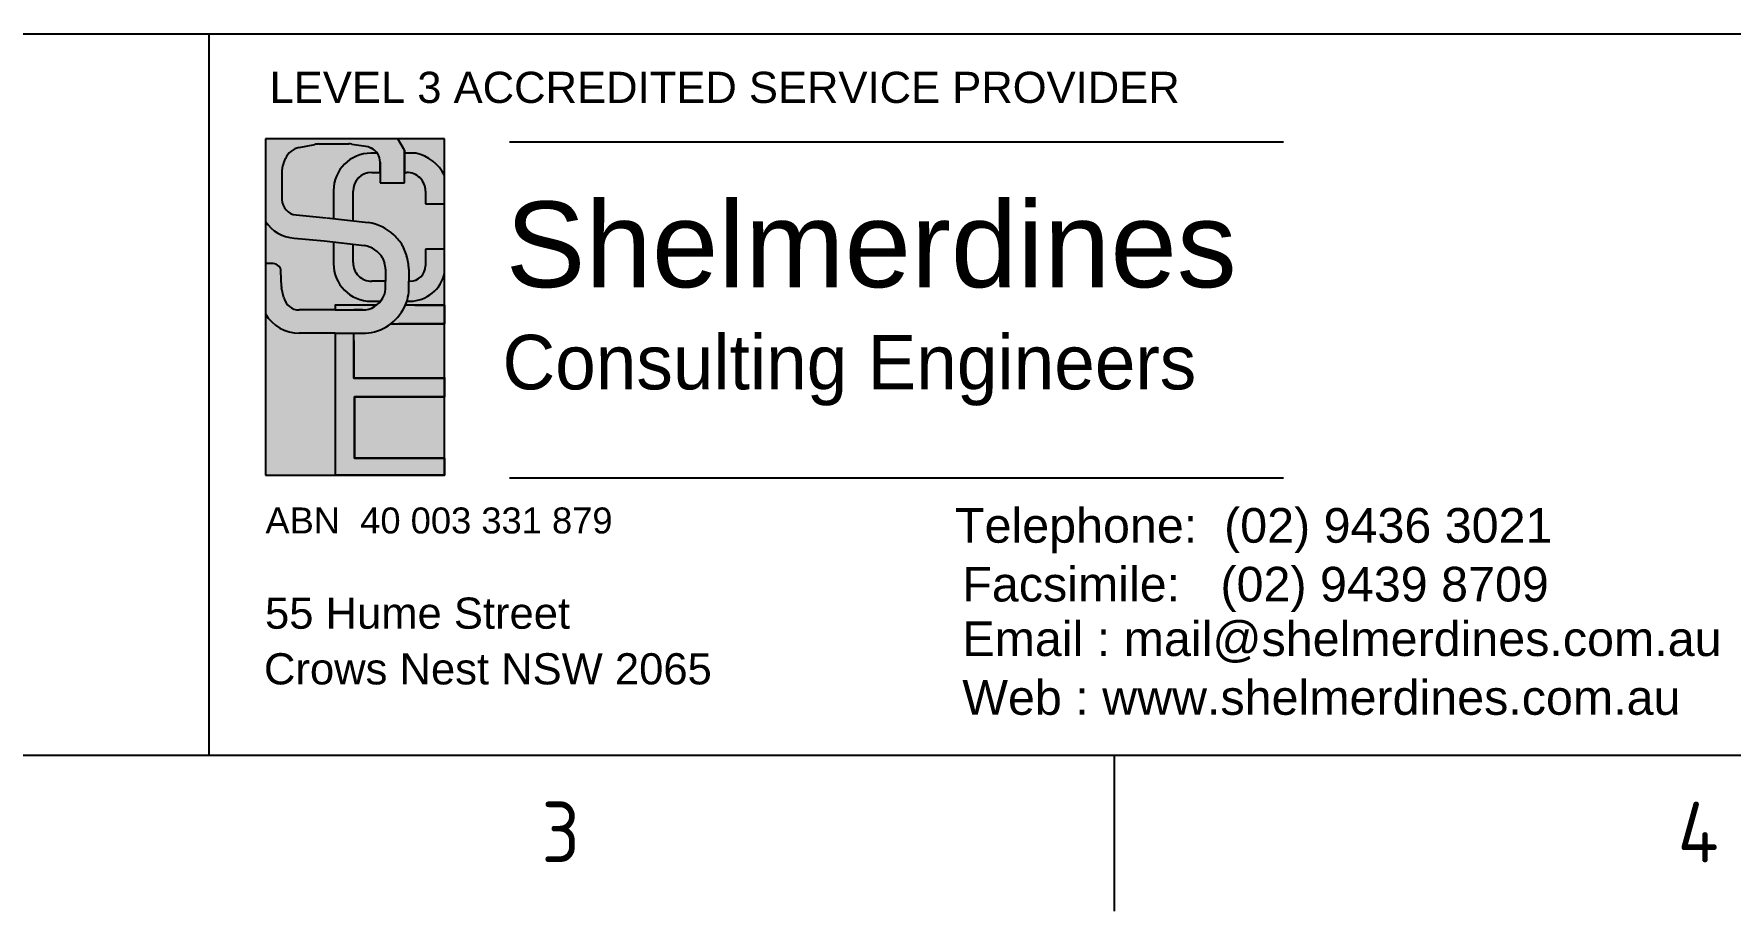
# Paper-space layout 'EE-2' of a CAD drawing. Header units: metres, sheet in millimetres. Extents: x -9 to 824, y -5 to 581.
# Drawn here: x 148.7 to 246.6, y -5.4 to 45.2 of the extents above; entities that cross this region are included whole.
import ezdxf
from ezdxf.enums import TextEntityAlignment as Align

# ---------------------------------------------------------------- set-up
doc = ezdxf.new("R2010")
doc.units = ezdxf.units.M
doc.linetypes.add('Cable New OH', pattern=[6, 4, -2])
doc.layers.add('detail_new', color=7, linetype='Continuous')
doc.layers.add('Notes', color=7, linetype='Continuous')
doc.styles.add('ARIAL', font='arial.ttf', dxfattribs={"height": 2})
doc.styles.add('esp', font='eurosti.ttf')
doc.styles.add('iecISOCP', font='isocp.shx')

# ---------------------------------------------------------------- blocks, each defined once
blk = doc.blocks.new('SHELMERDINES LOGO')
at = {"layer": 'Notes', "true_color": 0xdbe3f6}
h = blk.add_hatch(color=254, dxfattribs=at)
edge = h.paths.add_edge_path()
edge.add_spline(control_points=[(11.18309862397109, 29.41502598051193), (11.04352171721712, 29.64661666345899), (10.8714657413916, 29.85490962001288), (10.26810945685429, 30.40999018963785), (9.75635228690362, 30.6667147027392), (9.202438957019694, 30.75794391614326)], knot_values=[4.205476877242083, 4.205476877242083, 4.205476877242083, 4.205476877242083, 4.535058263719479, 4.535058263719479, 5.21930108352734, 5.21930108352734, 5.21930108352734, 5.21930108352734], degree=3, periodic=0)
edge.add_line((9.202438957019694, 30.75794391614329), (6.788647921327993, 31.03422148946694))
edge.add_line((6.788647921327993, 31.03422148946697), (5.038225517378123, 31.19034633635056))
edge.add_arc((5.118181511658349, 32.08678765566742), 0.8999999999999612, 180, 264.9031237043874, ccw=False)
edge.add_line((4.218181511658713, 32.08678765566742), (4.218181511659168, 33.61968493827879))
edge.add_ellipse((5.292602362905654, 33.72931994365013), major_axis=(-0.7636753236807008, 0.7636753236807007), ratio=0.9999999999994336, start_angle=22.036469212377824, end_angle=50.826353885154276, ccw=False)
edge.add_line((4.298188722887062, 34.1506766957545), (4.424792109024565, 34.44946420402081))
edge.add_ellipse((5.419205749046341, 34.02810745192349), major_axis=(0.7636753236811483, 0.7636753236811472), ratio=0.9999999999999077, start_angle=56.37376579695251, end_angle=112.03646921237461, ccw=False)
edge.add_line((5.206220590909197, 35.08689795169772), (6.112521778779865, 35.26920852386399))
edge.add_ellipse((6.325506936925194, 34.21041802409226), major_axis=(-0.7636753236802001, 0.7636753236801999), ratio=0.9999999999999737, start_angle=-44.73026764305229, end_angle=-33.62623420309092, ccw=False)
edge.add_line((6.320422620568024, 35.29040605630567), (8.073569861044234, 35.29865943962139))
edge.add_ellipse((8.078654177368662, 34.21867140738874), major_axis=(-0.7636753236952951, 0.7636753236952951), ratio=0.9999999999997444, start_angle=-53.72689106196111, end_angle=-44.730267642998626, ccw=False)
edge.add_line((8.242516897491441, 35.28616801581063), (9.200950742275381, 35.13904663325405))
edge.add_line((9.200950742275836, 35.13904663325408), (9.380110795961627, 35.04946231706967))
edge.add_arc((8.977603142272528, 34.24448555422387), 0.9000000000000236, 0, 63.43385144073898, ccw=False)
edge.add_line((9.87760314227262, 34.24448555422387), (9.87760314227262, 33.64621654941755))
edge.add_line((9.87760314227262, 33.64621654941755), (9.877603142272164, 33.04076057603083))
edge.add_line((9.877603142272164, 33.04076057603083), (11.29443354227487, 33.04076057603098))
edge.add_line((11.29443354227533, 33.04076057603098), (11.29443354227578, 34.94041457487563))
edge.add_line((11.29443354227533, 34.94041457487563), (10.901227142273, 35.57795863325416))
edge.add_line((10.901227142273, 35.57795863325416), (3.262178925628632, 35.57795863325416))
edge.add_line((3.262178925628177, 35.57795863325416), (3.262178925628177, 30.95108743325414))
edge.add_line((3.262178925628177, 30.95108743325417), (3.262178925628177, 30.81487791018642))
edge.add_arc((5.118181511658349, 32.08678765566742), 2.249999999999972, 214.4226555210964, 264.9031237043719)
edge.add_line((4.918291525957557, 29.84568435737526), (6.651914696649328, 29.69105787895074))
edge.add_line((6.651914696648873, 29.69105787895074), (8.983050364947758, 29.42588962082766))
edge.add_ellipse((8.975088300890548, 28.2905370582879), major_axis=(-1.075024961208654, 0.728883576389865), ratio=0.8315199216046575, start_angle=240.9560759058284, end_angle=299.04392409417414, ccw=False)
edge.add_line((10.02685655556024, 28.71817285449694), (10.13264149004499, 28.40220372399662))
edge.add_ellipse((9.108513542275887, 28.05933064747924), major_axis=(0.7636753236820488, 0.7636753236820485), ratio=0.9999999999999882, start_angle=315.00000000008583, end_angle=333.5102964026001, ccw=False)
edge.add_line((10.18851354227627, 28.05933064748143), (10.18851354227672, 27.36395236506928))
edge.add_line((10.18851354227627, 27.36395236506931), (10.18851354227627, 26.8949826602462))
edge.add_ellipse((9.324513542275781, 26.89498266024455), major_axis=(0.6109402589455145, 0.6109402589455143), ratio=0.9999999999995647, start_angle=281.3384031213641, end_angle=314.99999999998755, ccw=False)
edge.add_arc((8.878324130968394, 27.02499317626919), 1.314817365607954, 269.4973278672585, 332.41157796857465, ccw=False)
edge.add_line((8.866789013087327, 25.71022641141707), (7.288712878890692, 25.71022641141707))
edge.add_line((7.288712878890692, 25.71022641141707), (5.210808572622682, 25.71022641141741))
edge.add_arc((5.210808572622682, 26.61022641141741), 0.8999999999999984, 193.1433609625048, 269.999999999987, ccw=False)
edge.add_line((4.334384828096972, 26.40557690608767), (4.199682790674615, 26.98244643647081))
edge.add_ellipse((4.620366188075423, 27.08067819891608), major_axis=(-0.3054701294801874, 0.3054701294801874), ratio=0.999999999990947, start_angle=46.93326266822078, end_angle=58.143360964262115, ccw=False)
edge.add_line((4.18861208268936, 27.06610450741411), (4.158779223720103, 27.94992035251192))
edge.add_ellipse((3.727025118331312, 27.93534666115605), major_axis=(-0.3054701294726279, 0.3054701294726279), ratio=0.9999999999983666, start_angle=226.9332626664048, end_angle=266.9872124955084)
edge.add_line((4.048128189511317, 28.22433942521548), (4.035285574625505, 28.23860899731278))
edge.add_ellipse((3.714182503443226, 27.94961623325287), major_axis=(0.305470129473568, 0.3054701294735679), ratio=0.9999999999995214, start_angle=356.9872124954995, end_angle=405.0000000000409)
edge.add_line((3.714182503442771, 28.38161623325414), (3.262178925628177, 28.38161623325414))
edge.add_line((3.262178925628177, 28.38161623325414), (3.262178925628177, 25.48535197448882))
edge.add_arc((5.210808572622682, 26.61022641141741), 2.249999999999989, 209.9963079860357, 269.9999999999948)
edge.add_line((5.210808572622682, 24.36022641141741), (7.288712878890692, 24.36022641141707))
edge.add_line((7.288712878890692, 24.36022641141707), (8.861902164421736, 24.36022641141707))
edge.add_arc((8.878324130968394, 27.02499317626908), 2.664817365607846, 269.6469118889416, 330.9629285955275)
edge.add_ellipse((9.324513542275781, 26.89498266024455), major_axis=(-1.565534413533409, 1.565534413533408), ratio=0.999999999992222, start_angle=193.2990242273626, end_angle=200.9089728181146)
edge.add_ellipse((9.324513542275781, 26.89498266024455), major_axis=(-1.565534413533409, 1.565534413533408), ratio=0.999999999992222, start_angle=200.9089728181146, end_angle=207.0605120543697)
edge.add_ellipse((9.324513542275781, 26.89498266024455), major_axis=(-1.565534413533409, 1.565534413533408), ratio=0.999999999992222, start_angle=207.0605120543697, end_angle=225.0000000002105)
edge.add_line((11.53851354227663, 26.89498266078672), (11.53851354227618, 27.36395236506934))
edge.add_line((11.53851354227618, 27.36395236506931), (11.53851354227618, 28.05933064748533))
edge.add_ellipse((9.108513542275887, 28.05933064747924), major_axis=(1.718269478283888, 1.718269478283887), ratio=1, start_angle=315.0000000000858, end_angle=333.5102964026)
edge.add_line((11.41280142475443, 28.8307950696433), (11.18309862397064, 29.41502598051161))
at = {"layer": 'Notes', "true_color": 0x2d79c8}
h = blk.add_hatch(color=152, dxfattribs=at)
edge = h.paths.add_edge_path()
edge.add_ellipse((9.351914696649146, 32.60041457487549), major_axis=(1.527350647362941, 1.52735064736294), ratio=0.9999999999999947, start_angle=45.00000000000023, end_angle=134.9999999999999, ccw=False)
edge.add_line((9.351914696649601, 34.76041457487548), (9.71504279787132, 34.76041457487545))
edge.add_arc((8.977603142272528, 34.24448555422393), 0.9000000000000026, 34.97748290401691, 63.43385144077123)
edge.add_line((9.380110795961627, 35.0494623170699), (9.200950742275836, 35.13904663325408))
edge.add_line((9.200950742275381, 35.13904663325408), (8.242516897492806, 35.28616801581049))
edge.add_ellipse((8.078654177368662, 34.21867140738874), major_axis=(-0.7636753236952951, 0.7636753236952951), ratio=0.9999999999997446, start_angle=-53.72689106196114, end_angle=-44.73026764299861)
edge.add_line((8.07356986104378, 35.29865943962142), (6.32042262056757, 35.29040605630564))
edge.add_ellipse((6.325506936925194, 34.21041802409226), major_axis=(-0.7636753236802001, 0.7636753236801999), ratio=0.9999999999999737, start_angle=-44.73026764305228, end_angle=-33.62623420309089)
edge.add_line((6.112521778780774, 35.26920852386419), (5.206220590908742, 35.08689795169764))
edge.add_ellipse((5.419205749046341, 34.02810745192349), major_axis=(0.7636753236811483, 0.7636753236811472), ratio=0.9999999999999077, start_angle=56.37376579695253, end_angle=112.0364692123745)
edge.add_line((4.424792109023656, 34.44946420401826), (4.298188722888426, 34.15067669575828))
edge.add_ellipse((5.292602362905654, 33.72931994365013), major_axis=(-0.7636753236807007, 0.7636753236807008), ratio=0.9999999999994336, start_angle=22.03646921237782, end_angle=50.82635388515435)
edge.add_line((4.218181511658713, 33.61968493827138), (4.218181511658713, 32.08678765566745))
edge.add_arc((5.118181511658804, 32.08678765566745), 0.9000000000000005, 180, 264.9031237043803)
edge.add_line((5.038225517378578, 31.19034633635056), (6.788647921326628, 31.034221489467))
edge.add_line((6.788647921326628, 31.03422148946703), (7.191914696649292, 30.98806440111895))
edge.add_line((7.191914696649292, 30.98806440111892), (7.191914696648837, 32.60041457487398))
h = blk.add_hatch(color=152, dxfattribs=at)
edge = h.paths.add_edge_path()
edge.add_line((10.901227142273, 35.57795863325416), (11.29443354227578, 34.94041457487549))
edge.add_line((11.29443354227533, 34.94041457487549), (11.29443354227533, 34.76041457487545))
edge.add_line((11.29443354227533, 34.76041457487545), (11.94088778787227, 34.7604145748754))
edge.add_ellipse((11.42311975495204, 32.38621654941986), major_axis=(1.71826947828202, 1.718269478282019), ratio=1, start_angle=341.31397155648455, end_angle=392.6974855241908, ccw=False)
edge.add_line((13.60131917210902, 33.46341072833522), (13.60131917210902, 35.57795863325416))
edge.add_line((13.60131917210902, 35.57795863325416), (10.901227142273, 35.57795863325416))
at = {"layer": 'Notes', "true_color": 0x95afe3}
h = blk.add_hatch(color=151, dxfattribs=at)
edge = h.paths.add_edge_path()
edge.add_ellipse((9.398753863968523, 32.56621654941753), major_axis=(-0.7636753236815784, 0.7636753236815785), ratio=0.9999999999997714, start_angle=-45.00000000000648, end_angle=44.99999999996987, ccw=False)
edge.add_line((9.39875386396771, 33.64621654941749), (9.87760314227262, 33.64621654941746))
edge.add_line((9.87760314227262, 33.64621654941746), (9.877603142272529, 34.24448555422387))
edge.add_arc((8.97760314227253, 34.24448555422387), 0.8999999999999992, 0, 34.97748290401439)
edge.add_line((9.715042797871245, 34.7604145748754), (9.351914696649148, 34.76041457487543))
edge.add_ellipse((9.351914696649146, 32.60041457487543), major_axis=(1.52735064736294, 1.52735064736294), ratio=0.9999999999999949, start_angle=45.00000000000015, end_angle=134.9999999999999)
edge.add_line((7.191914696648837, 32.60041457487056), (7.191914696649292, 30.98806440111893))
edge.add_line((7.191914696649292, 30.98806440111893), (8.318753863966776, 30.85908870021146))
edge.add_line((8.318753863966776, 30.85908870021146), (8.31875386396814, 32.56621654941419))
h = blk.add_hatch(color=151, dxfattribs=at)
edge = h.paths.add_edge_path()
edge.add_ellipse((11.42311975495204, 32.56621654941989), major_axis=(0.7636753236801808, 0.7636753236801804), ratio=0.9999999999995123, start_angle=314.999999999986, end_angle=405.000000000014, ccw=False)
edge.add_line((12.5031197549506, 32.56621654941623), (12.50311975500063, 31.82508422382588))
edge.add_line((12.50311975500063, 31.82508422382588), (13.60131917210902, 31.82508422382588))
edge.add_line((13.60131917210902, 31.82508422382588), (13.60131917210902, 33.21241457487545))
edge.add_line((13.60131917210902, 33.21241457487545), (13.60131917210902, 33.46341072833522))
edge.add_ellipse((11.42311975495204, 32.38621654941986), major_axis=(1.71826947828202, 1.718269478282019), ratio=1, start_angle=341.3139715564845, end_angle=392.6974855241908)
edge.add_line((11.94088778787227, 34.7604145748754), (11.29443354227533, 34.76041457487545))
edge.add_line((11.29443354227533, 34.76041457487545), (11.29443354227533, 33.64621654941755))
edge.add_line((11.29443354227533, 33.64621654941752), (11.42311975495568, 33.64621654941749))
at = {"layer": 'Notes', "true_color": 0x2d79c8}
h = blk.add_hatch(color=152, dxfattribs=at)
edge = h.paths.add_edge_path()
edge.add_spline(control_points=[(9.202438957019694, 30.75794391614326), (9.75635228690362, 30.6667147027392), (10.26810945685429, 30.40999018963785), (10.8714657413916, 29.85490962001288), (11.04352171721712, 29.64661666345899), (11.18309862397109, 29.41502598051193)], knot_values=[4.205476877242083, 4.205476877242083, 4.205476877242083, 4.205476877242083, 4.889719697049945, 4.889719697049945, 5.21930108352734, 5.21930108352734, 5.21930108352734, 5.21930108352734], degree=3, periodic=0)
edge.add_line((11.18309862397109, 29.41502598051156), (11.41280142475489, 28.83079506964489))
edge.add_ellipse((9.108513542275887, 28.05933064747924), major_axis=(1.718269478283888, 1.718269478283887), ratio=1, start_angle=315.00000000008583, end_angle=333.5102964026001, ccw=False)
edge.add_line((11.53851354227618, 28.05933064748649), (11.53851354227618, 27.36395236506934))
edge.add_line((11.53851354227618, 27.36395236506937), (11.60311975499781, 27.36395236506937))
edge.add_arc((11.60311975499781, 28.26395236506937), 0.9000000000000048, 270, 359.9999999998396)
edge.add_line((12.5031197549979, 28.26395236506684), (12.50311975500063, 29.2129395703241))
edge.add_line((12.50311975500063, 29.2129395703241), (13.60131917210902, 29.21293957032375))
edge.add_line((13.60131917210902, 29.21293957032373), (13.60131917210902, 31.82508422382591))
edge.add_line((13.60131917210902, 31.82508422382588), (12.50311975500108, 31.82508422382591))
edge.add_line((12.50311975500063, 31.82508422382591), (12.50311975495015, 32.56621654941549))
edge.add_ellipse((11.42311975495204, 32.56621654941989), major_axis=(0.7636753236801808, 0.7636753236801804), ratio=0.9999999999995123, start_angle=314.999999999986, end_angle=405.000000000014)
edge.add_line((11.42311975495568, 33.64621654941749), (11.29443354227533, 33.64621654941752))
edge.add_line((11.29443354227533, 33.64621654941752), (11.29443354227533, 33.56482606687609))
edge.add_line((11.29443354227533, 33.56482606687609), (11.29443354227533, 33.040760576031))
edge.add_line((11.29443354227533, 33.04076057603098), (9.87760314227262, 33.04076057603083))
edge.add_line((9.87760314227262, 33.04076057603083), (9.87760314227262, 33.64621654941752))
edge.add_line((9.87760314227262, 33.64621654941752), (9.398753863968068, 33.64621654941755))
edge.add_ellipse((9.398753863968523, 32.56621654941759), major_axis=(-0.7636753236815783, 0.7636753236815782), ratio=0.9999999999997714, start_angle=-45.00000000000654, end_angle=44.9999999999699)
edge.add_line((8.31875386396814, 32.56621654941847), (8.318753863966322, 30.85908870021152))
edge.add_line((8.318753863966776, 30.85908870021152), (9.20243895702015, 30.75794391614326))
h = blk.add_hatch(color=152, dxfattribs=at)
edge = h.paths.add_edge_path()
edge.add_arc((5.118181511658804, 32.08678765566745), 2.25, 214.4226555210789, 264.903123704379, ccw=False)
edge.add_line((3.262178925628177, 30.81487791018694), (3.262178925628177, 28.38161623325414))
edge.add_line((3.262178925628177, 28.38161623325414), (3.795692819419401, 28.38161623325414))
edge.add_ellipse((3.714182503443226, 27.94961623325287), major_axis=(0.305470129473568, 0.3054701294735679), ratio=0.9999999999995213, start_angle=356.9872124954995, end_angle=405.00000000004087, ccw=False)
edge.add_ellipse((3.727025118331312, 27.93534666115605), major_axis=(-0.3054701294726279, 0.3054701294726279), ratio=0.9999999999983665, start_angle=226.9332626664048, end_angle=266.9872124955084, ccw=False)
edge.add_line((4.158779223720103, 27.94992035250661), (4.18861208268936, 27.06610450741809))
edge.add_ellipse((4.620366188075423, 27.08067819891608), major_axis=(-0.3054701294801874, 0.3054701294801874), ratio=0.999999999990947, start_angle=46.93326266822086, end_angle=58.14336096426209)
edge.add_line((4.199682790675524, 26.98244643646902), (4.334384828097427, 26.40557690608767))
edge.add_arc((5.210808572622682, 26.61022641141741), 0.8999999999999997, 193.1433609625038, 269.9999999999908)
edge.add_line((5.210808572622682, 25.71022641141741), (7.288712878890692, 25.71022641141707))
edge.add_line((7.288712878890692, 25.71022641141707), (7.288712878890692, 25.99125553352499))
edge.add_line((7.288712878890692, 25.99125553352499), (9.690808709824069, 25.99125553352499))
edge.add_arc((8.878324130968394, 27.02499317626922), 1.31481736560798, 308.1662090958195, 321.8634186851151)
edge.add_line((9.912481773152649, 26.21304325415795), (9.351914696646872, 26.21304325415809))
edge.add_ellipse((9.351914696649146, 28.37304325415792), major_axis=(-1.527350647362941, 1.527350647362941), ratio=0.9999999999999947, start_angle=45.00000000000023, end_angle=134.9999999999999, ccw=False)
edge.add_line((7.191914696648837, 28.37304325415943), (7.191914696648837, 29.6296325139092))
edge.add_line((7.191914696648837, 29.6296325139092), (6.651914696648419, 29.69105787895069))
edge.add_line((6.651914696648873, 29.69105787895066), (4.918291525958011, 29.84568435737518))
at = {"layer": 'Notes', "true_color": 0x95afe3}
h = blk.add_hatch(color=151, dxfattribs=at)
edge = h.paths.add_edge_path()
edge.add_ellipse((9.39875386396534, 28.44395236506929), major_axis=(0.7636753236815276, 0.7636753236815272), ratio=0.9999999999996679, start_angle=134.9999999999905, end_angle=225.0000000000095, ccw=False)
edge.add_line((8.318753863965412, 28.44395236506853), (8.318753863966322, 29.50145379688055))
edge.add_line((8.318753863966322, 29.50145379688055), (7.191914696649292, 29.6296325139092))
edge.add_line((7.191914696648837, 29.6296325139092), (7.191914696648837, 28.37304325415943))
edge.add_ellipse((9.351914696649146, 28.37304325415792), major_axis=(-1.527350647362941, 1.527350647362941), ratio=0.9999999999999947, start_angle=45.00000000000016, end_angle=134.9999999999999)
edge.add_line((9.351914696646872, 26.21304325415809), (9.912481773152649, 26.21304325415795))
edge.add_arc((8.878324130968394, 27.02499317626922), 1.31481736560798, 321.8634186851153, 332.4115779684583)
edge.add_ellipse((9.324513542275781, 26.89498266024455), major_axis=(0.6109402589455145, 0.6109402589455143), ratio=0.9999999999995647, start_angle=281.3384031213641, end_angle=314.9999999999876)
edge.add_line((10.18851354227627, 26.89498266024665), (10.18851354227627, 27.36395236506934))
edge.add_line((10.18851354227627, 27.36395236506934), (9.398753863966704, 27.36395236506931))
at = {"layer": 'Notes', "true_color": 0x2d79c8}
h = blk.add_hatch(color=152, dxfattribs=at)
edge = h.paths.add_edge_path()
edge.add_line((10.13264149004362, 28.40220372399884), (10.02685655555973, 28.71817285449729))
edge.add_ellipse((8.975088300890548, 28.29053705828784), major_axis=(-1.075024961208653, 0.7288835763898647), ratio=0.8315199216046576, start_angle=240.9560759058284, end_angle=299.0439240941741)
edge.add_line((8.98305036494744, 29.42588962082769), (8.318753863966322, 29.50145379688052))
edge.add_line((8.318753863966322, 29.50145379688052), (8.318753863965412, 28.44395236506963))
edge.add_ellipse((9.39875386396534, 28.44395236506926), major_axis=(0.7636753236815278, 0.7636753236815277), ratio=0.9999999999996679, start_angle=134.9999999999905, end_angle=225.0000000000095)
edge.add_line((9.398753863966784, 27.36395236506925), (10.18851354227627, 27.36395236506928))
edge.add_line((10.18851354227627, 27.36395236506928), (10.18851354227627, 28.05933064748613))
edge.add_ellipse((9.108513542275887, 28.05933064747921), major_axis=(0.7636753236820489, 0.7636753236820488), ratio=0.9999999999999882, start_angle=315.0000000000858, end_angle=333.5102964026)
at = {"layer": 'Notes', "true_color": 0x95afe3}
h = blk.add_hatch(color=151, dxfattribs=at)
edge = h.paths.add_edge_path()
edge.add_line((11.60311975499781, 27.36395236506937), (11.53851354227663, 27.36395236506937))
edge.add_line((11.53851354227618, 27.36395236506937), (11.53851354227618, 26.8949826607859))
edge.add_ellipse((9.324513542275781, 26.89498266024455), major_axis=(-1.565534413533409, 1.565534413533408), ratio=0.999999999992222, start_angle=207.0605120543687, end_angle=225.0000000002105, ccw=False)
edge.add_line((11.43087406372661, 26.21304325415784), (11.60311975499781, 26.21304325415784))
edge.add_arc((11.58955479016913, 28.26957115747481), 2.056572640436507, 270.3779204557911, 348.0178063944613)
edge.add_line((13.60131917210902, 27.84261085844281), (13.60131917210902, 29.21293957032373))
edge.add_line((13.60131917210902, 29.21293957032373), (12.50311975500063, 29.2129395703241))
edge.add_line((12.50311975500063, 29.2129395703241), (12.5031197549979, 28.2639523650671))
edge.add_arc((11.60311975499781, 28.26395236506937), 0.8999999999999999, 269.9999999999888, 359.99999999985835, ccw=False)
at = {"layer": 'Notes', "true_color": 0x2d79c8}
h = blk.add_hatch(color=152, dxfattribs=at)
edge = h.paths.add_edge_path()
edge.add_arc((11.58955479016913, 28.26957115747481), 2.056572640436507, 270.3779204557394, 348.0178063944614, ccw=False)
edge.add_line((11.60311975499599, 26.21304325415784), (11.43087406372661, 26.21304325415784))
edge.add_ellipse((9.324513542275781, 26.89498266024455), major_axis=(-1.565534413533409, 1.565534413533408), ratio=0.9999999999922222, start_angle=200.9089728181152, end_angle=207.0605120543691, ccw=False)
edge.add_line((11.34566996381682, 25.99125553352499), (13.60131917210856, 25.99125553352499))
edge.add_line((13.60131917210902, 25.99125553352499), (13.60131917210902, 27.84261085844284))
for points in [[(7.288712878890692, 24.36022641141702), (5.210808572622311, 24.36022641141737, -0.2679664585620821), (3.262178925628177, 25.48535197448938), (3.262178925628177, 24.88861543325413), (3.262178925628177, 16.16399046818199), (7.288712878890692, 16.16399046818199)], [(13.60131917210902, 24.90570059736771), (10.49382732101757, 24.90570059736771, -0.1627018407407752), (8.894746097514668, 24.36022641141702), (8.361300170625782, 24.36022641141702), (8.361300170625782, 21.77258633153249), (13.60131917210902, 21.77258633153249)], [(13.60131917210902, 17.15400344823016), (13.60131917210902, 20.68643153580004), (8.405020152395991, 20.68643153580004), (8.405020152395991, 17.15400344823016)]]:
    blk.add_hatch(color=152, dxfattribs=at).paths.add_polyline_path(points)
at = {"layer": 'Notes', "true_color": 0x95afe3}
for points in [[(7.288712878890692, 25.99125553352499), (7.288712878890692, 25.71022641141707), (8.889859248849916, 25.71022641141707, 0.1658337698057499), (9.690808709824069, 25.99125553352499)], [(8.361300170625782, 21.77258633153249), (8.361300170625782, 24.36022641141702), (7.288712878890692, 24.36022641141702), (7.288712878890692, 16.16399046818199), (13.60131917210902, 16.16399046818199), (13.60131917210902, 17.15400344823016), (8.405020152395991, 17.15400344823016), (8.405020152395991, 20.68643153580004), (13.60131917210902, 20.68643153580004), (13.60131917210902, 21.77258633153249)]]:
    blk.add_hatch(color=151, dxfattribs=at).paths.add_polyline_path(points)
h = blk.add_hatch(color=151, dxfattribs=at)
edge = h.paths.add_edge_path()
edge.add_line((13.60131917210902, 24.90570059736771), (13.60131917210902, 25.99125553352494))
edge.add_line((13.60131917210902, 25.99125553352494), (11.34566996381673, 25.99125553352494))
edge.add_ellipse((9.324513542275781, 26.89498266024452), major_axis=(-1.565534413533407, 1.565534413533407), ratio=0.9999999999922222, start_angle=193.2990242273626, end_angle=200.9089728181152, ccw=False)
edge.add_arc((8.878324130968394, 27.02499317626916), 2.664817365607974, 307.31770004806333, 330.9629285958126, ccw=False)
edge.add_line((10.49382732101757, 24.90570059736771), (13.60131917210902, 24.90570059736771))
at = {"layer": 'Notes', "color": 7}
for p, q in [((13.60131917210902, 35.57795863325413), (3.262178925628177, 35.57795863325413)), ((3.262178925628177, 35.57795863325413), (3.262178925628177, 16.16399046818199)), ((11.44122714227296, 35.57795863325413), (3.262178925628177, 35.57795863325413)), ((3.262178925628177, 35.57795863325413), (3.262178925628177, 30.95108743325412)), ((5.206220590909197, 35.08689795169767), (6.11252177878896, 35.26920852386576)), ((6.320422620559384, 35.29040605630556), (8.073569861001488, 35.29865943962119)), ((8.242516897531914, 35.28616801580438), (9.200950742275836, 35.13904663325403)), ((11.29443354227533, 34.94041457487543), (10.901227142273, 35.57795863325413)), ((13.60131917210902, 16.16399046818199), (13.60131917210902, 35.57795863325413)), ((4.298188722883424, 34.15067669574626), (4.424792109024111, 34.44946420401942)), ((9.200950742275836, 35.13904663325403), (9.380110795960718, 35.0494623170699)), ((9.715042797870865, 34.7604145748754), (9.351914696649146, 34.76041457487543)), ((11.29443354227533, 33.040760576031), (11.29443354227533, 34.94041457487543)), ((11.29443354227533, 34.94041457487543), (11.29443354227533, 33.56482606687604)), ((11.94088778787227, 34.76041457487534), (11.29443354227533, 34.7604145748754)), ((11.87331917210895, 34.76041457487543), (11.83443354227529, 34.76041457487543)), ((9.398753863968523, 33.64621654941749), (9.87760314227262, 33.64621654941746)), ((9.87760314227262, 34.24448555422387), (9.87760314227262, 33.64621654941749)), ((9.87760314227262, 33.64621654941749), (9.87760314227262, 34.24448555422387)), ((9.87760314227262, 33.64621654941749), (9.87760314227262, 33.04076057603078)), ((11.29443354227533, 33.64621654941746), (11.42311975495204, 33.64621654941743)), ((7.191914696648837, 32.60041457487492), (7.191914696649292, 30.98806440111889)), ((8.318753863966776, 30.85908870021143), (8.31875386396814, 32.56621654941821)), ((9.87760314227262, 33.04076057603078), (9.87760314227262, 33.04076057603078)), ((9.87760314227262, 33.04076057603078), (11.29443354227533, 33.04076057603092)), ((12.5031197549506, 32.5662165494175), (12.50311975500063, 31.82508422382583)), ((13.60131917210902, 31.82508422382583), (13.60131917210902, 33.21241457487542)), ((12.50311975500063, 31.82508422382583), (13.60131917210902, 31.82508422382583)), ((5.038225517378123, 31.1903463363505), (6.77184868806944, 31.03571985792598)), ((4.918291525957557, 29.84568435737518), (6.651914696648873, 29.69105787895063)), ((7.191914696648837, 29.62963251390914), (7.191914696648837, 28.37304325415789)), ((8.318753863965412, 28.44395236506926), (8.318753863966322, 29.50145379688047)), ((11.18309862397109, 29.41502598051187), (11.41280142475443, 28.83079506964302)), ((10.02685655555979, 28.71817285449711), (10.13264149004362, 28.40220372399884)), ((13.60131917210902, 29.21293957032367), (12.50311975500063, 29.21293957032407)), ((12.50311975500063, 29.21293957032407), (12.5031197549979, 28.26395236506707)), ((13.60131917210902, 27.29304325415779), (13.60131917210902, 29.21293957032367)), ((3.714182503443226, 28.38161623325408), (3.262178925628177, 28.38161623325408)), ((3.262178925628177, 28.38161623325408), (3.262178925628177, 24.88861543325413)), ((4.048128189511317, 28.22433942521471), (4.035285574624595, 28.23860899731287)), ((4.188612082684358, 27.06610450755474), (4.158779223720103, 27.9499203525051)), ((10.18851354227627, 28.05933064748081), (10.18851354227627, 27.36395236506925)), ((11.53851354227618, 28.05933064748081), (11.53851354227618, 27.36395236506925)), ((4.334384828096972, 26.40557690608728), (4.199682790704173, 26.98244643634615)), ((10.18851354227627, 27.36395236506928), (9.39875386396534, 27.36395236506925)), ((10.18851354227627, 26.89498266024452), (10.18851354227627, 27.36395236506925)), ((11.60311975499781, 27.36395236506931), (11.53851354227618, 27.36395236506931)), ((7.288712878890692, 25.71022641141701), (5.210808572622682, 25.71022641141735)), ((7.288712878890692, 25.71022641141701), (8.866789013087327, 25.71022641141701)), ((8.866789013087327, 25.71022641141701), (8.362763040252503, 25.71022641141712)), ((9.351914696648691, 26.21304325415804), (9.912481773152649, 26.2130432541579)), ((11.43087406375116, 26.21304325415781), (11.60311975499781, 26.21304325415781)), ((11.88018567038034, 25.99125553352494), (13.60131917210902, 25.99125553352494)), ((13.60131917210902, 25.99125553352494), (13.60131917210902, 24.90570059736771)), ((13.60131917210902, 24.90570059736771), (10.94476082981328, 24.90570059736771)), ((7.288712878890692, 24.36022641141702), (5.210808572622682, 24.36022641141736)), ((7.288712878890692, 24.36022641141702), (8.866789013087327, 24.36022641141702)), ((8.361300170625782, 23.93516537386355), (8.361300170625782, 21.80198263325417)), ((8.361300170625782, 21.77258633153249), (13.56345103910462, 21.77258633153249)), ((13.60131917210902, 21.80198263325417), (13.60131917210902, 20.68643153580004)), ((13.60131917210902, 20.68643153580004), (8.405020152395991, 20.68643153580004)), ((8.405020152395991, 20.68643153580004), (8.405020152395991, 17.15400344823016)), ((8.405020152395991, 17.15400344823016), (13.60131917210902, 17.15400344823016)), ((13.60131917210902, 17.15400344823016), (13.60131917210902, 16.16399046818199)), ((3.262178925628177, 16.16399046818199), (13.60131917210902, 16.16399046818199)), ((13.60131917210902, 16.16399046818199), (7.288712878890692, 16.16399046818199))]:
    blk.add_line(p, q, dxfattribs=at)
at = {"layer": 'Notes', "color": 253, "true_color": 0xadadad}
for p, q in [((17.3584293478666, 35.41915295819661), (62.01850920465813, 35.41915295819661)), ((17.3584293478666, 16.00518479312447), (62.01850920465813, 16.00518479312447))]:
    blk.add_line(p, q, dxfattribs=at)
at = {"layer": 'Notes'}
for p, q in [((4.218181511658713, 33.61968493827774), (4.218181511658713, 32.08678765566742)), ((6.804494152638199, 31.03240776231814), (9.202438957019694, 30.7579439161432)), ((6.651914696648873, 29.69105787895063), (8.983050364948213, 29.4258896208276)), ((11.53851354227618, 26.89498266024407), (11.53851354227618, 27.36395236506925))]:
    blk.add_line(p, q, dxfattribs=at)
for points in [[(9.690808709824069, 25.99125553352494), (7.288712878890692, 25.99125553352494), (7.288712878890692, 25.71022641141701)], [(10.49382732101776, 24.90570059736771), (13.60131917210902, 24.90570059736771), (13.60131917210902, 25.99125553352494), (11.34566996384137, 25.99125553352494)], [(7.288712878890692, 24.36022641141702), (7.288712878890692, 16.16399046818199), (13.60131917210902, 16.16399046818199), (13.60131917210902, 17.15400344823016), (8.405020152395991, 17.15400344823016), (8.405020152395991, 20.68643153580004), (13.60131917210902, 20.68643153580004), (13.60131917210902, 21.77258633153249), (8.361300170625782, 21.77258633153249), (8.361300170625782, 24.35814143249641)]]:
    blk.add_lwpolyline(points, dxfattribs=at)
at = {"layer": 'Notes', "color": 7}
for centre, radius, start, end in [((8.977603142272528, 34.24448555422387), 0.8999999999999999, 0, 63.43385144076794), ((11.60311975499781, 28.26395236506931), 0.8999999999999999, 270, 359.9999999998583), ((11.58955479016913, 28.26957115747476), 2.056572640436507, 270.3779204557663, 348.0178063944627), ((5.210808572622682, 26.61022641141736), 2.249999999999993, 209.9963079860386, 269.9999999999739), ((5.210808572622682, 26.61022641141736), 0.8999999999999999, 193.1433609625227, 269.9999999999739)]:
    blk.add_arc(centre, radius, start, end, dxfattribs=at)
at = {"layer": 'Notes'}
for centre, radius, start, end in [((5.118181511658804, 32.08678765566742), 0.8999999999999999, 180, 264.9031237043877), ((5.118181511658804, 32.08678765566742), 2.25, 214.4226555210881, 264.9031237043877), ((8.878324130968394, 27.02499317626916), 2.664817365607973, 269.4973278672608, 330.9629285752101), ((8.878324130968394, 27.02499317626916), 1.314817365607979, 269.4973278672608, 332.4115779688418)]:
    blk.add_arc(centre, radius, start, end, dxfattribs=at)
at = {"layer": 'Notes', "color": 7}
for centre, major_axis, ratio, start_param, end_param in [((6.325506936925194, 34.21041802409223), (-0.7636753236802001, 0.7636753236802001), 0.9999999999999737, -0.780690445669546, -0.5868885018906675), ((8.078654177368662, 34.21867140738868), (-0.7636753236952953, 0.7636753236952953), 0.9999999999997446, -0.9377111458915347, -0.7806904456686093), ((5.419205749046341, 34.02810745192343), (0.763675323681148, 0.7636753236811479), 0.9999999999999075, 0.9839078249049866, 1.955405270065194), ((9.351914696649146, 32.60041457487543), (1.52735064736294, 1.52735064736294), 0.9999999999999949, 0.7853981633974508, 2.356194490192342), ((11.42311975495204, 32.3862165494198), (1.71826947828202, 1.71826947828202), 1, 5.95705258671893, 6.8538640866999), ((5.292602362905654, 33.72931994365007), (-0.7636753236807006, 0.7636753236807009), 0.9999999999994336, 0.3846089432703546, 0.8870872220797552), ((9.398753863968523, 32.56621654941753), (-0.7636753236815784, 0.7636753236815785), 0.9999999999997714, -0.7853981633975625, 0.7853981633969229), ((11.42311975495204, 32.56621654941983), (0.7636753236801807, 0.7636753236801805), 0.9999999999995123, 5.497787143781894, 7.068583470577279), ((8.975088300890548, 28.29053705828784), (-1.075024961208653, 0.7288835763898647), 0.8315199216046574, 4.205476877242083, 5.21930108352734), ((9.39875386396534, 28.44395236506926), (0.7636753236815278, 0.7636753236815277), 0.9999999999996679, 2.356194490192179, 3.926990816987407), ((9.108513542275887, 28.05933064747921), (0.7636753236820489, 0.7636753236820488), 0.9999999999999882, 5.497787143783636, 5.820852761527571), ((9.108513542275887, 28.05933064747921), (1.718269478283888, 1.718269478283888), 1, 5.497787143783636, 5.820852761527571), ((3.714182503443226, 27.94961623325281), (0.3054701294735681, 0.3054701294735681), 0.9999999999995213, 6.230602245563109, 7.068583470577748), ((3.727025118331312, 27.93534666115602), (-0.3054701294726278, 0.305470129472628), 0.9999999999983666, 3.96073261582189, 4.659805918768368), ((9.351914696649146, 28.37304325415789), (-1.527350647362941, 1.527350647362942), 0.9999999999999947, 0.7853981633974509, 2.356194490192342), ((4.620366188075423, 27.08067819891602), (-0.3054701294801874, 0.3054701294801874), 0.999999999990947, 0.8191399622637929, 1.014793087001919), ((9.324513542275781, 26.89498266024452), (0.6109402589455145, 0.6109402589455145), 0.9999999999995647, 4.910281446770895, 5.49778714378192), ((9.324513542275781, 26.89498266024452), (-1.565534413533407, 1.565534413533407), 0.9999999999922222, 3.373704413659766, 3.926990816990916)]:
    blk.add_ellipse(centre, major_axis=major_axis, ratio=ratio, start_param=start_param, end_param=end_param, dxfattribs=at)
blk.add_open_spline([(11.18309862397109, 29.41502598051187), (11.04352171721712, 29.64661666345893), (10.8714657413916, 29.85490962001282), (10.26810945685429, 30.40999018963782), (9.75635228690362, 30.66671470273917), (9.202438957019694, 30.7579439161432)], degree=3, knots=[4.205476877242083, 4.205476877242083, 4.205476877242083, 4.205476877242083, 4.535058263719479, 4.535058263719479, 5.21930108352734, 5.21930108352734, 5.21930108352734, 5.21930108352734], dxfattribs=at)
for s, height, style, p in [('LEVEL 3 ACCREDITED SERVICE PROVIDER', 1.8, 'ARIAL', (3.501655008314629, 37.65976725750204)), ('Consulting Engineers', 3.15, 'esp', (16.94570042963005, 21.12102173463478)), ('ABN  40 003 331 879', 1.5, 'ARIAL', (3.262178925628177, 12.80295845149595)), ('Telephone:  (02) 9436 3021', 2, 'ARIAL', (43.06547305443701, 12.26847123918714)), ('Facsimile:   (02) 9439 8709', 2, 'ARIAL', (43.48587074552825, 8.875614096329969)), ('55 Hume Street', 1.8, 'ARIAL', (3.238730458591363, 7.302016356323776)), ('Email : mail@shelmerdines.com.au', 2, 'ARIAL', (43.48587074552825, 5.726455160244839)), ('Crows Nest NSW 2065', 1.8, 'ARIAL', (3.178518699371125, 4.087730642038082)), ('Web : www.shelmerdines.com.au', 2, 'ARIAL', (43.48587074552825, 2.333598017387686))]:
    blk.add_text(s, height=height, dxfattribs=dict(at, style=style)).set_placement(p)
at = {"layer": 'Notes', "color": 7, "style": 'esp'}
blk.add_text('Shelmerdines', height=4.95, dxfattribs=at).set_placement((17.12823271574098, 27.02100799418304), (59.32108985859827, 27.02100799418304), align=Align.FIT)
blk = doc.blocks.new('A1_FRAME_TITLE')
at = {"layer": 'Notes', "color": 3, "linetype": 'Continuous'}
blk.add_line((158.8113907550369, 45.22851188653385), (158.8113907550369, 3.583142967258937), dxfattribs=at)
at = {"layer": 'Notes', "linetype": 'Continuous'}
blk.add_line((211.0750834915591, -5.416857032741063), (211.0750834915591, 3.583142967258937), dxfattribs=at)
at = {"layer": 'Notes', "color": 3, "linetype": 'Continuous', "flags": 128}
for points in [[(114.7156922370532, 45.22851188653385), (815.2850608979213, 45.22851188653382)], [(114.7159736262265, 3.583142967258937), (815.2850608979213, 3.583142967258937)]]:
    blk.add_lwpolyline(points, dxfattribs=at)
at = {"layer": 'detail_new', "color": 2, "linetype": 'Cable New OH', "lineweight": 0}
blk.add_blockref('SHELMERDINES LOGO', (158.8113907550369, 3.583142967258937), dxfattribs=at)
at = {"layer": 'Notes', "color": 7, "style": 'iecISOCP'}
for s, p in [('3', (178.0093248001494, -2.594600427358955)), ('4', (243.5868121328115, -2.609463063833459))]:
    blk.add_text(s, height=3.50000011, dxfattribs=at).set_placement(p)
for tag, p in [('CAP_NO', (504.1061821721123, 41.0670738789272)), ('IE_NUM', (503.9684257619965, 35.42019448401879)), ('REF_No_1', (326.159145915112, 29.91956852458907)), ('REF_1', (353.4416417815553, 29.91956852458907)), ('GEN_WO', (432.6267533566443, 29.37324607583966)), ('HV_SWITCH', (504.3816968752108, 29.77331351372936)), ('REF_No_2', (326.159145915112, 23.91956852458907)), ('REF_2', (353.4416417815553, 23.91956852458907)), ('OH_WO', (432.6267533566443, 23.42170495965232)), ('UBD_REF', (503.9684257619965, 23.43778936799913)), ('REF_No_3', (326.159145915112, 17.91956852458907)), ('REF_3', (353.4416417815553, 17.91956852458907)), ('UG_WO', (432.6267533566443, 17.66214584220256)), ('GIS_MAP_No', (503.9684257619965, 17.6531807078502)), ('REF_No_4', (326.159145915112, 11.91956852458907)), ('REF_4', (353.4416417815553, 11.91956852458907)), ('SUB_WO', (432.6267533566443, 11.42170495965229)), ('HV_OP_DIAG', (504.2449252060514, 11.80913678417596)), ('LGA', (503.8638285735997, 5.387460635964089))]:
    blk.add_attdef(tag, p, '', height=2.5, dxfattribs=at)
at = {"layer": 'Notes', "style": 'iecISOCP'}
for tag, p in [('T1', (675.2919590363972, 37.07543631000541)), ('T2', (675.2919590363972, 31.95631428687747)), ('T3', (675.2919590363972, 26.53005168836029)), ('T4', (675.2919590363972, 21.26753876418204)), ('T5', (675.2919590363972, 15.84127616566488)), ('T6', (675.2919590363972, 10.5787632414866))]:
    blk.add_attdef(tag, text='', height=3.5, dxfattribs=at).set_placement(p, align=Align.CENTER)
at = {"layer": 'Notes', "color": 7, "style": 'iecISOCP'}
for tag, p in [('scale', (558.6746228424954, 30.87886228686756)), ('DRAWN', (558.6746228424954, 22.54062896331766)), ('DATE', (558.6746228424954, 14.49038404619171)), ('DESIGN', (596.5350608979215, 6.764565907250471))]:
    blk.add_attdef(tag, text='', height=2.5, dxfattribs=at).set_placement(p, align=Align.CENTER)
at = {"layer": 'Notes', "color": 4, "style": 'iecISOCP'}
blk.add_attdef('NUM', text='', height=7, dxfattribs=at).set_placement((783.2850608979213, 17.72851188653382), align=Align.MIDDLE_CENTER)
at = {"layer": 'Notes', "color": 1, "style": 'iecISOCP'}
blk.add_attdef('REV', text='', height=5, dxfattribs=at).set_placement((810.9726884465297, 14.70545925828114), align=Align.CENTER)
at = {"layer": 'Notes', "color": 7, "style": 'iecISOCP'}
for tag, p in [('NS', (781.6308186298654, 5.728554886533828)), ('SHTS', (796.330484956952, 5.728554886533828))]:
    blk.add_attdef(tag, text='', height=2.5, dxfattribs=at).set_placement(p, align=Align.MIDDLE)
at = {"layer": 'Notes', "style": 'iecISOCP'}
blk.add_attdef('ExportID', (0, 0), '', height=2.5, dxfattribs=at)

psp = doc.layouts.new('EE-2')

# ---------------------------------------------------------------- block references
at = {"layer": 'Notes'}
psp.add_blockref('A1_FRAME_TITLE', (2.273736754432321e-13, 1.13686837721616e-13), dxfattribs=at)

doc.saveas('drawing.dxf')
